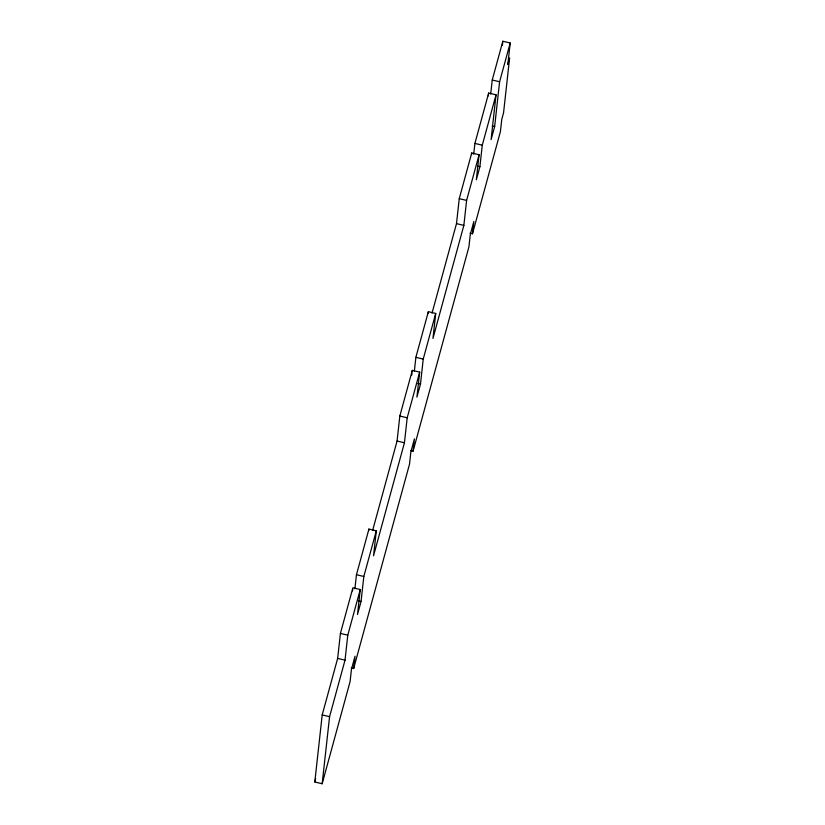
<?xml version="1.0" encoding="UTF-8"?>
<svg xmlns="http://www.w3.org/2000/svg" width="825" height="825" viewBox="0 0 825 825"><rect width="100%" height="100%" fill="white"/><g stroke="black" fill="none" stroke-linecap="round" stroke-linejoin="round"><path stroke-width="1.24" d="M351.202 667.951L353.657 668.539L355.018 656.236L351.45 669.281L350.089 681.584L322.162 783.75L314.799 781.987L322.204 714.914L337.652 658.402L340.416 633.414L352.894 587.761L360.257 589.524L357.503 614.501L361.061 601.466L363.825 576.479L376.303 530.826L368.93 529.072L356.452 574.716L354.905 588.772M322.162 783.75L329.577 716.678L345.025 660.155L347.779 635.167L360.257 589.524M352.543 590.886L352.718 589.328M368.765 530.63L368.93 529.072M376.303 530.826L373.539 555.813L404.436 442.778L407.199 417.79L419.677 372.137L412.304 370.384L399.826 416.037L397.073 441.014L372.611 530.506M411.788 375.066L411.964 373.508M412.139 371.941L412.304 370.384M414.325 371.394L415.872 357.338L428.35 311.685L435.713 313.448L432.96 338.436L463.856 225.39L466.61 200.413L479.088 154.76L471.725 152.996L459.247 198.65L456.493 223.637L432.032 313.129M419.677 372.137L416.914 397.124L420.482 384.079L423.235 359.092L435.713 313.448M428.175 313.252L428.35 311.685M410.623 450.574L413.077 451.151L414.428 438.859L410.871 451.894L409.509 464.197L353.657 668.539M471.549 154.564L471.725 152.996M473.715 154.182L474.911 143.416L488.668 93.06L496.042 94.813L491.092 139.6L494.66 126.555L499.599 81.768L510.201 43.003L502.838 41.25L492.236 80.015L490.689 94.009M479.088 154.76L476.334 179.747L479.892 166.702L482.274 145.179L496.042 94.813M470.033 233.186L472.488 233.774L473.849 221.471L470.281 234.517L468.93 246.819L413.077 451.151M488.359 95.855L488.668 93.06M502.384 45.282L502.838 41.25M510.201 43.003L507.818 64.536L509.603 58.008L503.559 112.788L501.775 119.305L500.414 131.608L472.488 233.774M314.799 781.987L315.676 778.8M492.236 80.015L499.599 81.768M492.205 125.967L494.66 126.555M474.911 143.416L482.274 145.179M477.438 166.114L479.892 166.702M459.247 198.65L466.61 200.413M456.493 223.637L463.856 225.39M415.872 357.338L423.235 359.092M418.028 383.491L420.482 384.079M399.826 416.037L407.199 417.79M397.073 441.014L404.436 442.778M356.452 574.716L363.825 576.479M358.607 600.878L361.061 601.466M340.416 633.414L347.779 635.167M337.652 658.402L345.025 660.155M322.204 714.914L329.577 716.678"/></g></svg>
